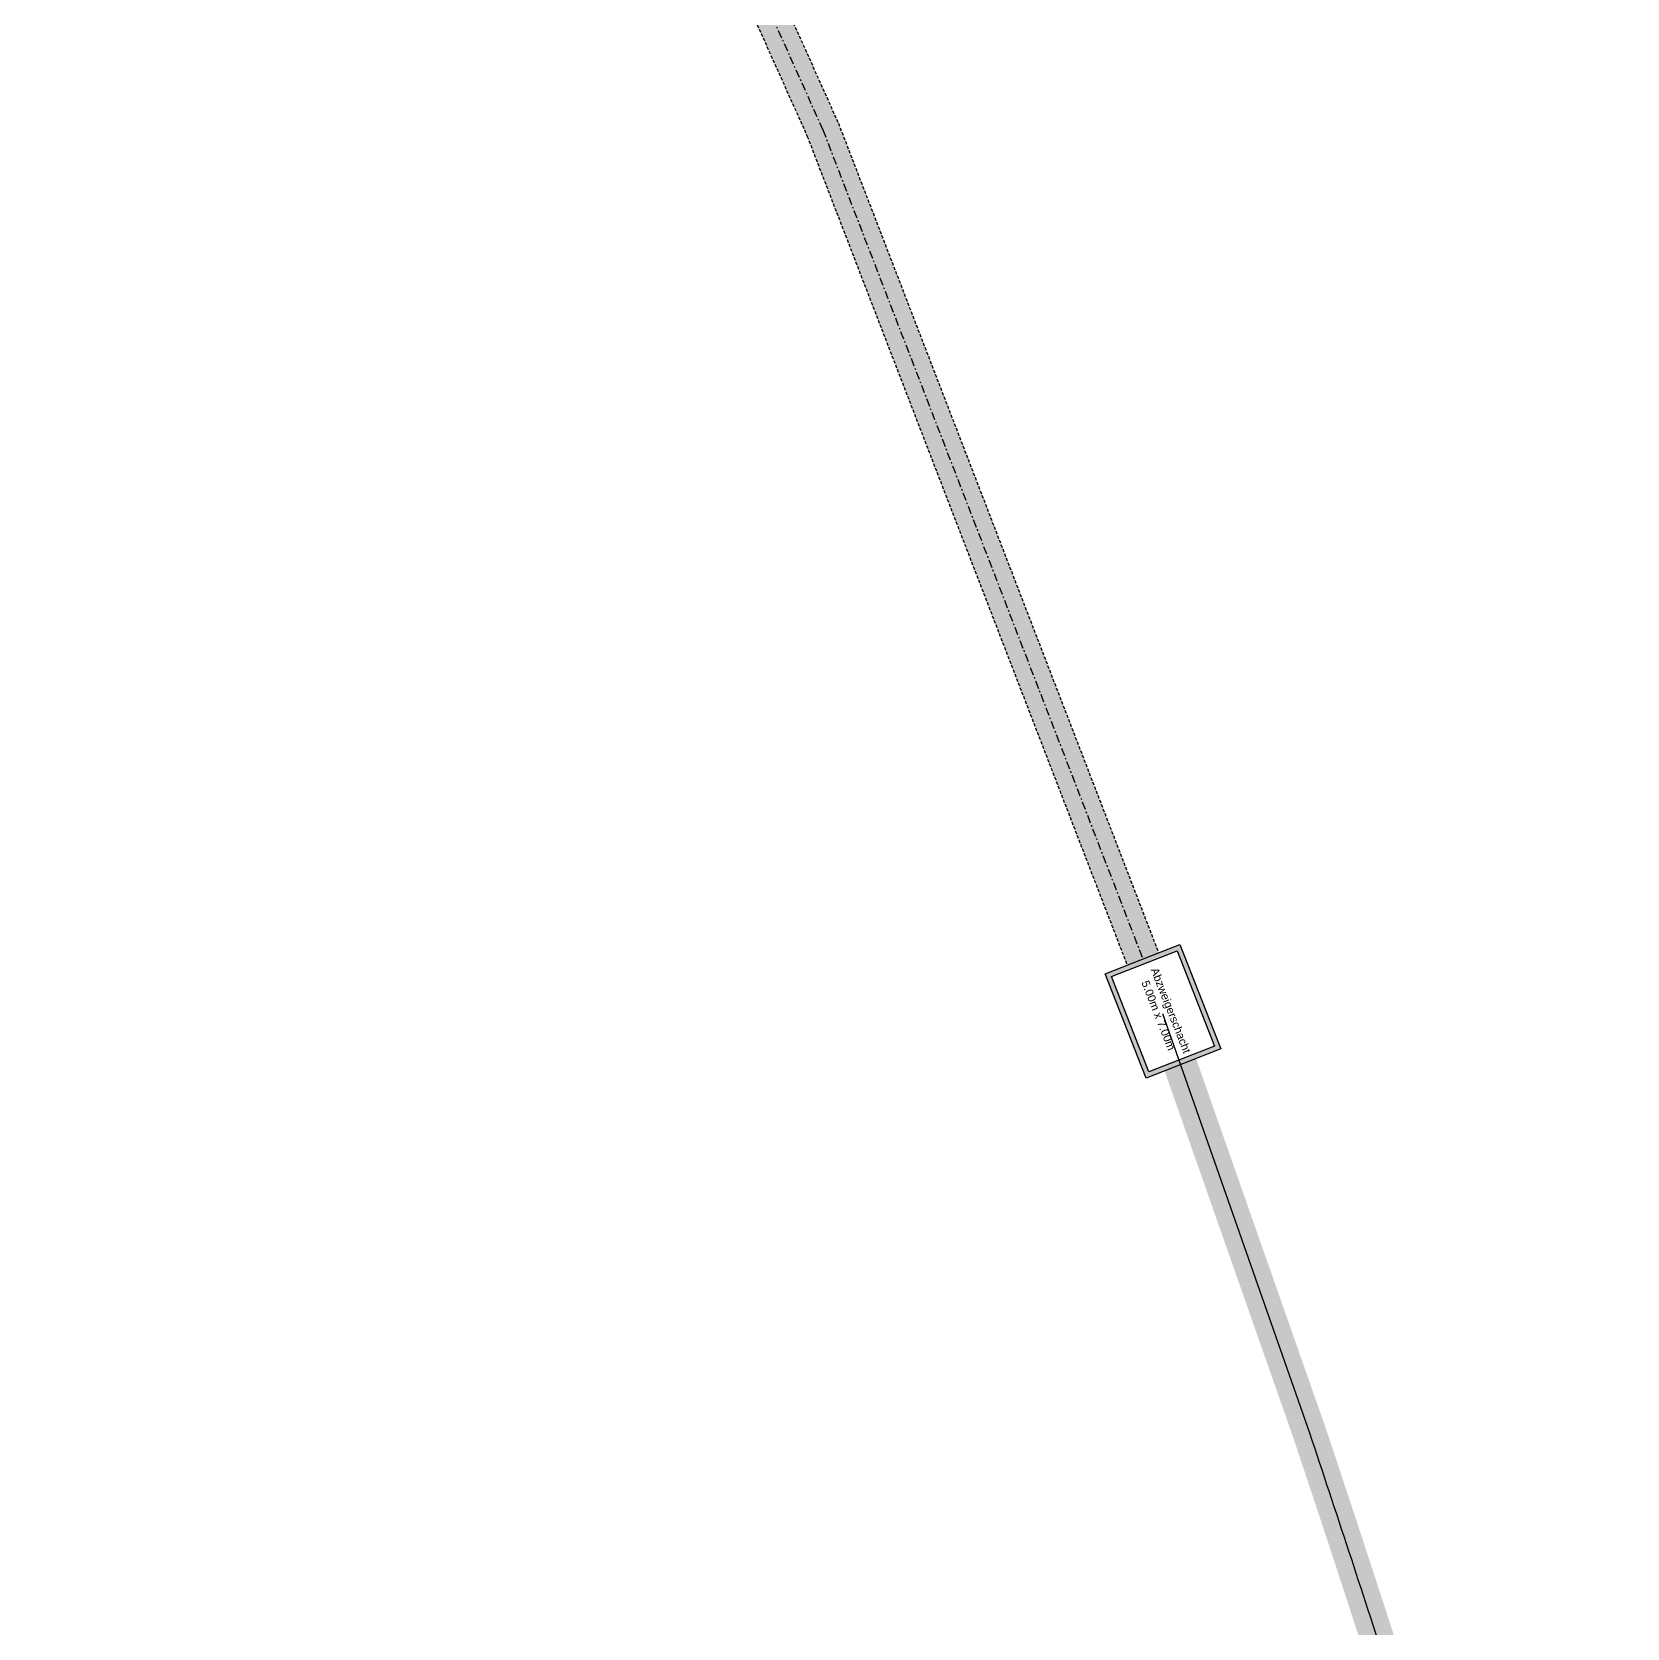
# Model space of a CAD drawing. Header units: metres. Extents: x 2684977 to 2686015, y 1244284 to 1245504.
# Drawn here: x 2685514.8 to 2685614.4, y 1244694.4 to 1244794.2 of the extents above; entities that cross this region are included whole.
import ezdxf
from ezdxf.enums import TextEntityAlignment as Align

# ---------------------------------------------------------------- set-up
doc = ezdxf.new("R2010")
doc.units = ezdxf.units.M
doc.header["$MEASUREMENT"] = 0
doc.linetypes.add('STRICHL_ENG', pattern=[0.3, 0.2, -0.1])
doc.linetypes.add('STRICHPKT_MITTEL', pattern=[0.8, 0.5, -0.15, 0, -0.15])
for name, color, linetype, lineweight, transparency in [('2-Verteilnetz Block', 7, 'Continuous', 0, 0.5), ('2-Verteilnetz Graben aussen', 251, 'STRICHL_ENG', 30, 0.5), ('2-Verteilnetz Graben Schacht Text', 251, 'Continuous', 13, 0.5), ('2-Verteilnetz Rohr Achse', 251, 'STRICHPKT_MITTEL', 30, 0.5), ('2-Verteilnetz Schacht', 251, 'Continuous', 30, 0.5)]:
    doc.layers.add(name, color=color, linetype=linetype, lineweight=lineweight, transparency=transparency)
doc.layers.add('2-Verteilnetz Graben Schraffur Solid', color=7, linetype='Continuous', lineweight=0, true_color=0xe0e0e0, transparency=0.5)
doc.layers.add('2-Verteilnetz Schacht_Schraffur Solid', color=7, linetype='Continuous', lineweight=0, true_color=0xe0e0e0, transparency=0.5)
doc.styles.add('Style-Arial', font='arial.ttf')

# ---------------------------------------------------------------- blocks, each defined once
blk = doc.blocks.new('ColumnText_7')
at = {"layer": '2-Verteilnetz Graben Schacht Text', "style": 'Style-Arial'}
for s, p in [('5.00m x 7.00m', (2685584.559, 1244734.95)), ('Abzweigerschacht', (2685585.143, 1244735.748))]:
    blk.add_text(s, height=0.5, rotation=291.43543, dxfattribs=at).set_placement(p, align=Align.TOP_LEFT)
blk = doc.blocks.new('Verteilnetz proj')
at = {"layer": '2-Verteilnetz Graben Schraffur Solid'}
for points in [[(2685584.199, 1244736.228), (2685564.202, 1244788.034), (2685515.739, 1244896.073), (2685516.684, 1244896.544), (2685565.177, 1244788.441), (2685585.181, 1244736.614)], [(2685583.217, 1244735.843), (2685563.228, 1244787.628), (2685514.794, 1244895.603), (2685515.739, 1244896.073), (2685564.202, 1244788.034), (2685584.199, 1244736.228)]]:
    blk.add_hatch(color=256, dxfattribs=at).paths.add_polyline_path(points)
at = {"layer": '2-Verteilnetz Graben Schraffur Solid', "extrusion": (0, 0, -1)}
blk.add_hatch(color=256, dxfattribs=at).paths.add_polyline_path([(-2685614.445, 1244673.681), (-2685610.358, 1244671.157, 0.066412), (-2685609.591, 1244670.814), (-2685608.365, 1244670.451, 0.410218), (-2685604.431, 1244672.552, -0.003471), (-2685598.451, 1244691.542, -0.002778), (-2685593.603, 1244706.298), (-2685585.554, 1244729.24), (-2685587.519, 1244730.012), (-2685595.599, 1244706.982, 0.00278), (-2685600.459, 1244692.189, 0.003471), (-2685606.451, 1244673.164, -0.410218), (-2685609.207, 1244671.691), (-2685609.322, 1244671.725, -0.066412), (-2685609.859, 1244671.966), (-2685613.946, 1244674.489)])
at = {"layer": '2-Verteilnetz Schacht_Schraffur Solid'}
h = blk.add_hatch(color=256, dxfattribs=at)
h.paths.add_polyline_path([(2685584.402, 1244728.788), (2685581.844, 1244735.304), (2685586.498, 1244737.131), (2685589.057, 1244730.615)])
h.paths.add_polyline_path([(2685584.572, 1244729.177), (2685582.233, 1244735.134), (2685586.329, 1244736.742), (2685588.668, 1244730.785)], flags=16)
at = {"layer": '2-Verteilnetz Graben aussen'}
for points in [[(2685516.684, 1244896.544), (2685565.177, 1244788.441), (2685585.181, 1244736.614)], [(2685514.794, 1244895.603), (2685563.228, 1244787.628), (2685583.217, 1244735.843)]]:
    blk.add_lwpolyline(points, dxfattribs=at)
at = {"layer": '2-Verteilnetz Rohr Achse'}
blk.add_lwpolyline([(2685515.739, 1244896.073), (2685564.202, 1244788.034), (2685584.199, 1244736.228)], dxfattribs=at)
at = {"layer": '2-Verteilnetz Rohr Achse', "linetype": 'Continuous', "flags": 128}
blk.add_lwpolyline([(2685585.416, 1244732.821), (2685594.601, 1244706.64, -0.002779), (2685599.455, 1244691.866, -0.003471), (2685605.44, 1244672.861, 0.000264), (2685605.441, 1244672.858)], format="xyb", dxfattribs=at)
at = {"layer": '2-Verteilnetz Schacht'}
for points in [[(2685584.402, 1244728.788), (2685581.844, 1244735.304), (2685586.498, 1244737.131), (2685589.057, 1244730.615)], [(2685584.572, 1244729.177), (2685582.233, 1244735.134), (2685586.329, 1244736.742), (2685588.668, 1244730.785)]]:
    blk.add_3dface(points, dxfattribs=at)
at = {"layer": '2-Verteilnetz Graben Schacht Text'}
blk.add_blockref('ColumnText_7', (0, 0), dxfattribs=at)

msp = doc.modelspace()

# ---------------------------------------------------------------- block references
at = {"layer": '2-Verteilnetz Block'}
msp.add_blockref('Verteilnetz proj', (0, 0), dxfattribs=at)

doc.saveas('drawing.dxf')
